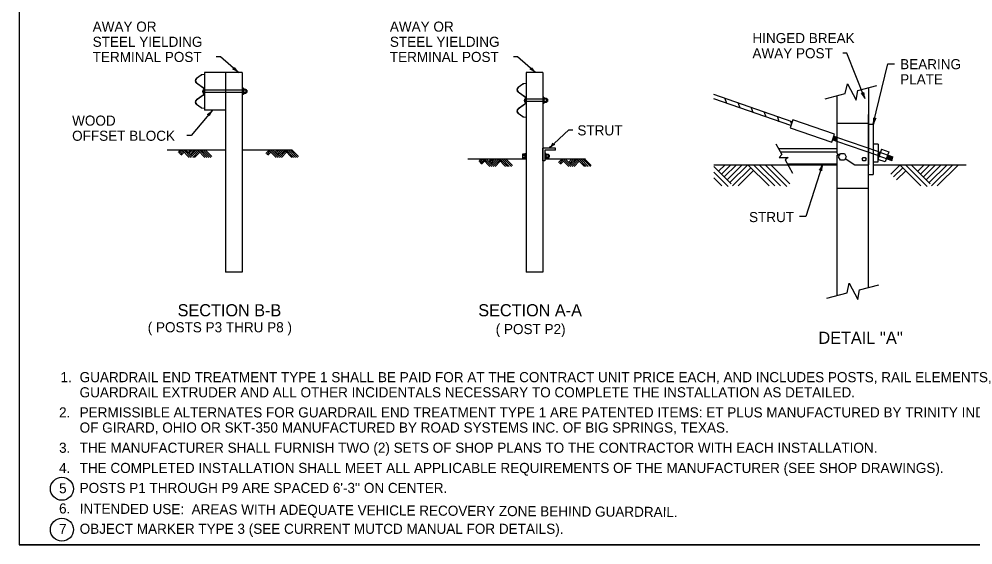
# Model space of a CAD drawing. Extents: x 1007 to 1035.5, y 1000.5 to 1021.5.
# Drawn here: x 1007 to 1025.87, y 1000.5 to 1010.91 of the extents above; entities that cross this region are included whole.
import ezdxf

# ---------------------------------------------------------------- set-up
doc = ezdxf.new("R2010")
doc.units = 0
for name, color, linetype in [('1', 7, 'Continuous'), ('10', 7, 'Continuous'), ('11', 7, 'Continuous'), ('5', 7, 'Continuous'), ('6', 7, 'Continuous'), ('7', 7, 'Continuous'), ('8', 7, 'Continuous')]:
    doc.layers.add(name, color=color, linetype=linetype)

msp = doc.modelspace()

# ---------------------------------------------------------------- linework, layer by layer
at = {"layer": '1'}
for p, q in [((1023.897, 1008.833), (1024.183, 1010.027)), ((1024.183, 1010.027), (1024.314, 1010.027)), ((1017.872, 1008.719), (1017.486, 1008.359)), ((1017.361, 1008.109), (1017.361, 1008.359)), ((1017.611, 1008.321), (1017.611, 1008.359)), ((1022.892, 1008.035), (1022.565, 1007.004)), ((1022.565, 1007.004), (1022.434, 1007.004))]:
    msp.add_line(p, q, dxfattribs=at)
for centre in [(1007.847, 1001.612), (1007.847, 1000.803)]:
    msp.add_circle(centre, 0.227, dxfattribs=at)
for centre, radius, start, end in [((1011.225, 1009.954), 0.0313, 277.9802, 0.0969), ((1011.082, 1009.561), 0.391, 49.2056, 67.8743), ((1011.593, 1010.152), 0.391, 210.5527, 229.1995), ((1011.082, 1009.561), 0.391, 49.1933, 49.2056), ((1017.103, 1009.954), 0.0313, 277.9669, 0.0836), ((1016.96, 1009.561), 0.391, 49.1923, 67.8611), ((1017.471, 1010.152), 0.391, 210.5394, 229.1862), ((1016.96, 1009.561), 0.391, 49.18, 49.1923), ((1023.677, 1009.477), 0.0313, 249.9323, 332.049), ((1023.366, 1009.197), 0.391, 21.1577, 39.8265), ((1024.095, 1009.479), 0.391, 182.5049, 201.1516), ((1023.366, 1009.197), 0.391, 21.1455, 21.1577), ((1010.527, 1009.359), 0.391, 301.0337, 319.6805), ((1010.729, 1008.993), 0.0313, 8.4612, 90.5779), ((1011.124, 1008.854), 0.391, 139.6866, 158.3554), ((1011.124, 1008.854), 0.391, 139.6744, 139.6866), ((1023.517, 1008.924), 0.391, 346.5545, 5.2233), ((1024.278, 1008.742), 0.391, 147.9017, 166.5484), ((1023.517, 1008.924), 0.391, 346.5423, 346.5545), ((1023.932, 1008.978), 0.0313, 215.3291, 297.4458), ((1017.219, 1008.644), 0.391, 313.0039, 331.6727), ((1017.595, 1008.46), 0.0313, 181.7785, 263.8952), ((1017.753, 1008.073), 0.391, 114.3511, 132.9978), ((1017.219, 1008.644), 0.391, 312.9917, 313.0039), ((1022.519, 1008.153), 0.391, 323.7487, 342.3954), ((1022.847, 1007.893), 0.0313, 31.1761, 113.2928), ((1023.264, 1007.917), 0.391, 162.4015, 181.0703), ((1023.264, 1007.917), 0.391, 162.3893, 162.4015)]:
    msp.add_arc(centre, radius, start, end, dxfattribs=at)
at = {"layer": '10'}
for p in [(1007, 1021.5), (1035.5, 1000.5)]:
    msp.add_line(p, (1007, 1000.5), dxfattribs=at)
at = {"layer": '11'}
msp.add_lwpolyline([(1007, 1000.5), (1035.5, 1000.5), (1035.5, 1021.5), (1007, 1021.5)], close=True, dxfattribs=at)
at = {"layer": '5'}
for p, q in [((1023.731, 1009.338), (1023.376, 1010.237)), ((1016.978, 1009.635), (1017.027, 1009.643)), ((1017, 1009.376), (1016.87, 1009.468)), ((1023.803, 1009.556), (1023.803, 1008.027)), ((1017.023, 1009.303), (1017.023, 1009.334)), ((1017.023, 1009.273), (1017.023, 1009.303)), ((1023.178, 1009.395), (1023.178, 1008.254)), ((1016.964, 1008.979), (1016.87, 1009.045)), ((1017.027, 1008.964), (1016.978, 1008.973)), ((1023.179, 1008.85), (1023.803, 1008.85)), ((1023.803, 1008.833), (1023.897, 1008.833)), ((1023.897, 1008.833), (1023.897, 1007.833)), ((1023.097, 1008.54), (1023.097, 1008.519)), ((1023.11, 1008.579), (1023.111, 1008.515)), ((1023.124, 1008.59), (1023.125, 1008.51)), ((1023.143, 1008.584), (1023.143, 1008.504)), ((1023.161, 1008.577), (1023.162, 1008.496)), ((1023.988, 1008.29), (1023.178, 1008.571)), ((1023.984, 1008.211), (1023.178, 1008.491)), ((1024.06, 1008.338), (1023.988, 1008.135)), ((1024.004, 1008.284), (1024.005, 1008.204)), ((1024.024, 1008.277), (1024.024, 1008.237)), ((1023.178, 1008.199), (1023.206, 1008.236)), ((1023.178, 1008.199), (1023.178, 1005.44)), ((1023.178, 1008.199), (1023.178, 1005.44)), ((1023.179, 1008.254), (1023.231, 1008.22)), ((1023.34, 1008.15), (1023.531, 1008.027)), ((1024.168, 1008.186), (1024.169, 1008.147)), ((1024.192, 1008.219), (1024.192, 1008.139)), ((1024.213, 1008.212), (1024.214, 1008.131)), ((1024.237, 1008.202), (1024.238, 1008.122)), ((1024.26, 1008.195), (1024.261, 1008.115)), ((1023.803, 1007.833), (1023.897, 1007.833)), ((1023.798, 1007.557), (1023.178, 1007.557))]:
    msp.add_line(p, q, dxfattribs=at)
for points in [[(1022.944, 1009.335), (1023.342, 1009.437), (1023.384, 1009.632), (1023.557, 1009.307), (1023.592, 1009.501), (1023.968, 1009.599)], [(1021.97, 1008.446), (1022.09, 1008.235), (1022.034, 1008.173), (1022.216, 1008.173), (1022.152, 1008.126), (1022.301, 1007.864)], [(1022.979, 1005.389), (1023.378, 1005.491), (1023.419, 1005.687), (1023.592, 1005.362), (1023.627, 1005.555), (1024.003, 1005.653)]]:
    msp.add_lwpolyline(points, dxfattribs=at)
msp.add_lwpolyline([(1023.074, 1008.474), (1023.129, 1008.633), (1022.305, 1008.919), (1022.25, 1008.759)], close=True, dxfattribs=at)
for centre, radius, start, end in [((1016.984, 1009.601), 0.0336, 100, 125), ((1017.028, 1009.303), 0.0399, 98.8379, 261.0932), ((1016.97, 1009.334), 0.0521, 0, 55), ((1016.97, 1009.273), 0.0521, 305, 0), ((1016.984, 1009.006), 0.0336, 235, 260)]:
    msp.add_arc(centre, radius, start, end, dxfattribs=at)
at = {"layer": '6'}
for p, q in [((1010.983, 1010.163), (1010.899, 1010.163)), ((1011.338, 1009.857), (1010.983, 1010.163)), ((1016.861, 1010.163), (1016.777, 1010.163)), ((1017.216, 1009.857), (1016.861, 1010.163)), ((1023.376, 1010.237), (1023.292, 1010.237)), ((1010.826, 1009.107), (1010.402, 1008.607)), ((1017.872, 1008.719), (1017.955, 1008.719)), ((1010.402, 1008.607), (1010.319, 1008.607))]:
    msp.add_line(p, q, dxfattribs=at)
at = {"layer": '7'}
for p, q in [((1010.508, 1009.741), (1010.602, 1009.807)), ((1010.605, 1009.802), (1010.511, 1009.736)), ((1010.615, 1009.813), (1010.665, 1009.821)), ((1010.666, 1009.815), (1010.617, 1009.807)), ((1010.665, 1009.821), (1010.666, 1009.815)), ((1010.666, 1009.857), (1010.666, 1009.107)), ((1011.083, 1009.857), (1010.666, 1009.857)), ((1011.083, 1009.857), (1011.083, 1005.899)), ((1011.416, 1009.857), (1011.083, 1009.857)), ((1011.416, 1009.857), (1011.416, 1005.899)), ((1017.028, 1009.857), (1017.028, 1008.262)), ((1017.028, 1009.857), (1017.028, 1005.899)), ((1017.361, 1009.857), (1017.028, 1009.857)), ((1017.361, 1009.857), (1017.361, 1005.899)), ((1010.638, 1009.554), (1010.508, 1009.646)), ((1010.511, 1009.65), (1010.641, 1009.559)), ((1016.87, 1009.563), (1016.964, 1009.629)), ((1016.967, 1009.624), (1016.873, 1009.558)), ((1017.028, 1009.637), (1016.979, 1009.629)), ((1017.027, 1009.643), (1017.028, 1009.637)), ((1010.508, 1009.317), (1010.638, 1009.409)), ((1010.641, 1009.404), (1010.511, 1009.313)), ((1010.66, 1009.481), (1010.66, 1009.512)), ((1010.66, 1009.451), (1010.66, 1009.481)), ((1011.436, 1009.544), (1011.416, 1009.544)), ((1011.436, 1009.419), (1011.416, 1009.419)), ((1011.436, 1009.544), (1011.436, 1009.419)), ((1011.436, 1009.523), (1011.486, 1009.523)), ((1011.504, 1009.503), (1011.436, 1009.503)), ((1011.504, 1009.46), (1011.436, 1009.46)), ((1011.486, 1009.44), (1011.436, 1009.44)), ((1011.486, 1009.523), (1011.486, 1009.44)), ((1011.504, 1009.503), (1011.504, 1009.46)), ((1016.873, 1009.472), (1017.003, 1009.381)), ((1022.291, 1008.879), (1020.74, 1009.417)), ((1010.602, 1009.157), (1010.508, 1009.223)), ((1010.511, 1009.227), (1010.605, 1009.161)), ((1016.87, 1009.139), (1017, 1009.231)), ((1017.003, 1009.226), (1016.873, 1009.135)), ((1017.382, 1009.366), (1017.361, 1009.366)), ((1017.382, 1009.241), (1017.361, 1009.241)), ((1017.382, 1009.366), (1017.382, 1009.241)), ((1017.382, 1009.345), (1017.432, 1009.345)), ((1017.45, 1009.325), (1017.382, 1009.325)), ((1017.45, 1009.282), (1017.382, 1009.282)), ((1017.432, 1009.262), (1017.382, 1009.262)), ((1017.432, 1009.345), (1017.432, 1009.262)), ((1017.45, 1009.325), (1017.45, 1009.282)), ((1022.266, 1008.807), (1020.74, 1009.337)), ((1020.962, 1009.339), (1020.994, 1009.247)), ((1021.222, 1009.249), (1021.254, 1009.159)), ((1010.665, 1009.142), (1010.615, 1009.151)), ((1010.617, 1009.157), (1010.666, 1009.148)), ((1010.666, 1009.148), (1010.665, 1009.142)), ((1011.083, 1009.107), (1010.666, 1009.107)), ((1016.873, 1009.049), (1016.967, 1008.983)), ((1021.479, 1009.158), (1021.514, 1009.069)), ((1021.739, 1009.071), (1021.771, 1008.978)), ((1023.803, 1005.601), (1023.803, 1009.027)), ((1016.979, 1008.979), (1017.028, 1008.97)), ((1017.028, 1008.97), (1017.027, 1008.964)), ((1021.999, 1008.98), (1022.031, 1008.888)), ((1022.256, 1008.889), (1022.276, 1008.834)), ((1023.178, 1008.491), (1023.09, 1008.521)), ((1023.178, 1008.571), (1023.115, 1008.593)), ((1011.083, 1008.315), (1009.932, 1008.315)), ((1010.189, 1008.315), (1010.147, 1008.273)), ((1010.227, 1008.315), (1010.165, 1008.253)), ((1010.245, 1008.295), (1010.184, 1008.235)), ((1010.263, 1008.276), (1010.203, 1008.216)), ((1010.225, 1008.315), (1010.365, 1008.175)), ((1010.263, 1008.315), (1010.407, 1008.171)), ((1010.3, 1008.315), (1010.425, 1008.19)), ((1010.385, 1008.315), (1010.343, 1008.273)), ((1010.423, 1008.315), (1010.361, 1008.253)), ((1010.461, 1008.315), (1010.381, 1008.235)), ((1010.499, 1008.315), (1010.399, 1008.216)), ((1010.536, 1008.315), (1010.418, 1008.197)), ((1010.555, 1008.296), (1010.434, 1008.175)), ((1010.574, 1008.277), (1010.472, 1008.175)), ((1010.536, 1008.315), (1010.676, 1008.175)), ((1010.574, 1008.315), (1010.713, 1008.175)), ((1010.611, 1008.315), (1010.751, 1008.175)), ((1010.649, 1008.315), (1010.793, 1008.171)), ((1010.687, 1008.315), (1010.812, 1008.19)), ((1012.405, 1008.315), (1011.416, 1008.315)), ((1011.945, 1008.315), (1011.883, 1008.253)), ((1011.963, 1008.295), (1011.902, 1008.235)), ((1011.981, 1008.276), (1011.921, 1008.216)), ((1011.943, 1008.315), (1012.083, 1008.175)), ((1011.981, 1008.315), (1012.124, 1008.171)), ((1012.018, 1008.315), (1012.143, 1008.19)), ((1012.103, 1008.315), (1012.061, 1008.273)), ((1012.141, 1008.315), (1012.079, 1008.253)), ((1012.179, 1008.315), (1012.098, 1008.235)), ((1012.216, 1008.315), (1012.117, 1008.216)), ((1012.254, 1008.315), (1012.136, 1008.197)), ((1012.273, 1008.296), (1012.152, 1008.175)), ((1012.291, 1008.277), (1012.189, 1008.175)), ((1012.254, 1008.315), (1012.394, 1008.175)), ((1012.291, 1008.315), (1012.431, 1008.175)), ((1012.329, 1008.315), (1012.469, 1008.175)), ((1012.367, 1008.315), (1012.51, 1008.171)), ((1012.405, 1008.315), (1012.53, 1008.19)), ((1017.611, 1008.359), (1017.361, 1008.359)), ((1017.399, 1008.321), (1017.399, 1008.109)), ((1017.611, 1008.321), (1017.399, 1008.321)), ((1022.026, 1008.348), (1023.178, 1008.348)), ((1022.061, 1008.285), (1023.178, 1008.285)), ((1023.99, 1008.438), (1023.903, 1008.439)), ((1023.99, 1008.438), (1023.987, 1008.081)), ((1023.989, 1008.29), (1024.286, 1008.185)), ((1024.06, 1008.338), (1024.204, 1008.287)), ((1024.204, 1008.287), (1024.132, 1008.084)), ((1017.028, 1008.137), (1015.877, 1008.137)), ((1016.135, 1008.137), (1016.092, 1008.095)), ((1016.173, 1008.137), (1016.111, 1008.075)), ((1016.191, 1008.117), (1016.13, 1008.057)), ((1016.209, 1008.098), (1016.149, 1008.038)), ((1016.171, 1008.137), (1016.31, 1007.997)), ((1016.208, 1008.137), (1016.352, 1007.993)), ((1016.246, 1008.137), (1016.371, 1008.012)), ((1016.331, 1008.137), (1016.289, 1008.095)), ((1016.369, 1008.137), (1016.307, 1008.075)), ((1016.407, 1008.137), (1016.326, 1008.057)), ((1016.444, 1008.137), (1016.345, 1008.038)), ((1016.482, 1008.137), (1016.364, 1008.019)), ((1016.501, 1008.118), (1016.38, 1007.997)), ((1016.519, 1008.099), (1016.417, 1007.997)), ((1016.482, 1008.137), (1016.621, 1007.997)), ((1016.519, 1008.137), (1016.659, 1007.997)), ((1016.557, 1008.137), (1016.697, 1007.997)), ((1016.595, 1008.137), (1016.739, 1007.993)), ((1016.633, 1008.137), (1016.757, 1008.012)), ((1017.007, 1008.24), (1016.957, 1008.24)), ((1016.957, 1008.24), (1016.957, 1008.157)), ((1016.957, 1008.22), (1017.007, 1008.22)), ((1016.957, 1008.177), (1017.007, 1008.177)), ((1017.007, 1008.157), (1016.957, 1008.157)), ((1017.007, 1008.254), (1017.028, 1008.254)), ((1017.007, 1008.254), (1017.007, 1008.143)), ((1017.007, 1008.143), (1017.028, 1008.143)), ((1017.399, 1008.109), (1017.361, 1008.109)), ((1017.42, 1008.254), (1017.399, 1008.254)), ((1017.42, 1008.143), (1017.399, 1008.143)), ((1018.207, 1008.137), (1017.399, 1008.137)), ((1017.42, 1008.254), (1017.42, 1008.143)), ((1017.42, 1008.24), (1017.47, 1008.24)), ((1017.488, 1008.22), (1017.42, 1008.22)), ((1017.488, 1008.177), (1017.42, 1008.177)), ((1017.47, 1008.157), (1017.42, 1008.157)), ((1017.47, 1008.24), (1017.47, 1008.157)), ((1017.488, 1008.22), (1017.488, 1008.177)), ((1017.733, 1008.137), (1017.672, 1008.075)), ((1017.751, 1008.117), (1017.69, 1008.057)), ((1017.77, 1008.098), (1017.71, 1008.038)), ((1017.731, 1008.137), (1017.871, 1007.997)), ((1017.769, 1008.137), (1017.913, 1007.993)), ((1017.806, 1008.137), (1017.932, 1008.012)), ((1017.929, 1008.137), (1017.868, 1008.075)), ((1017.967, 1008.137), (1017.887, 1008.057)), ((1018.004, 1008.137), (1017.906, 1008.038)), ((1018.042, 1008.137), (1017.924, 1008.019)), ((1018.061, 1008.118), (1017.94, 1007.997)), ((1018.08, 1008.099), (1017.978, 1007.997)), ((1018.042, 1008.137), (1018.182, 1007.997)), ((1018.08, 1008.137), (1018.22, 1007.997)), ((1018.118, 1008.137), (1018.258, 1007.997)), ((1018.156, 1008.137), (1018.3, 1007.993)), ((1018.193, 1008.137), (1018.318, 1008.012)), ((1023.987, 1008.081), (1023.9, 1008.082)), ((1023.988, 1008.211), (1024.261, 1008.115)), ((1024.132, 1008.084), (1023.988, 1008.135)), ((1024.261, 1008.115), (1024.286, 1008.185)), ((1020.74, 1008.027), (1023.178, 1008.027)), ((1020.74, 1007.995), (1021.084, 1007.653)), ((1020.964, 1008.027), (1020.836, 1007.901)), ((1021.076, 1008.027), (1020.892, 1007.843)), ((1021.19, 1008.027), (1020.95, 1007.787)), ((1021.302, 1008.027), (1021.006, 1007.731)), ((1021.416, 1008.027), (1021.062, 1007.675)), ((1021.472, 1007.971), (1021.11, 1007.609)), ((1021.53, 1007.915), (1021.222, 1007.609)), ((1021.416, 1008.027), (1021.836, 1007.609)), ((1021.53, 1008.027), (1021.948, 1007.609)), ((1021.642, 1008.027), (1022.062, 1007.609)), ((1021.756, 1008.027), (1022.186, 1007.597)), ((1021.868, 1008.027), (1022.244, 1007.653)), ((1022.199, 1008.044), (1023.178, 1008.044)), ((1023.531, 1008.027), (1023.803, 1008.027)), ((1023.897, 1008.027), (1025.734, 1008.027)), ((1024.427, 1008.027), (1024.243, 1007.843)), ((1024.479, 1007.969), (1024.299, 1007.787)), ((1024.537, 1007.911), (1024.355, 1007.731)), ((1024.421, 1008.027), (1024.839, 1007.609)), ((1024.533, 1008.027), (1024.965, 1007.597)), ((1024.647, 1008.027), (1025.021, 1007.653)), ((1024.901, 1008.027), (1024.775, 1007.901)), ((1025.015, 1008.027), (1024.831, 1007.843)), ((1025.127, 1008.027), (1024.887, 1007.787)), ((1025.241, 1008.027), (1024.943, 1007.731)), ((1025.355, 1008.027), (1025.001, 1007.675)), ((1025.467, 1008.027), (1025.047, 1007.609)), ((1025.579, 1008.027), (1025.161, 1007.609)), ((1020.74, 1007.882), (1021.026, 1007.597)), ((1020.74, 1007.77), (1020.902, 1007.609)), ((1011.416, 1005.899), (1011.083, 1005.899)), ((1017.361, 1005.899), (1017.028, 1005.899))]:
    msp.add_line(p, q, dxfattribs=at)
for points in [[(1010.666, 1009.512), (1010.666, 1009.481), (1010.666, 1009.451)], [(1017.028, 1009.334), (1017.028, 1009.303), (1017.028, 1009.273)]]:
    msp.add_lwpolyline(points, dxfattribs=at)
for points in [[(1023.211, 1008.186), (1023.25, 1008.252), (1023.325, 1008.252), (1023.361, 1008.186), (1023.325, 1008.123), (1023.25, 1008.123)], [(1023.679, 1008.14), (1023.699, 1008.173), (1023.736, 1008.173), (1023.754, 1008.14), (1023.736, 1008.109), (1023.699, 1008.109)]]:
    msp.add_lwpolyline(points, close=True, dxfattribs=at)
for centre, radius, start, end in [((1010.621, 1009.779), 0.0336, 100, 125), ((1010.621, 1009.779), 0.0278, 99.9999, 124.9999), ((1010.541, 1009.693), 0.0579, 125, 235), ((1010.541, 1009.693), 0.0521, 125, 235), ((1016.984, 1009.601), 0.0278, 99.9986, 124.9987), ((1010.665, 1009.481), 0.0399, 98.8379, 261.0932), ((1010.608, 1009.512), 0.0521, 0, 55), ((1010.608, 1009.451), 0.0521, 305, 0), ((1010.608, 1009.512), 0.0579, 0.0003, 55.0002), ((1010.608, 1009.451), 0.0579, 304.9998, 359.9997), ((1016.903, 1009.515), 0.0579, 125, 235), ((1016.903, 1009.515), 0.0521, 125, 235), ((1010.541, 1009.27), 0.0579, 125, 235), ((1010.541, 1009.27), 0.0521, 125, 235), ((1016.97, 1009.334), 0.0579, 359.9997, 54.9996), ((1016.97, 1009.273), 0.0579, 305.0004, 0.0003), ((1010.621, 1009.184), 0.0336, 235, 260), ((1010.621, 1009.184), 0.0278, 235.0001, 260.0001), ((1016.903, 1009.092), 0.0579, 125, 235), ((1016.903, 1009.092), 0.0521, 125, 235), ((1016.984, 1009.006), 0.0278, 235.0013, 260.0014)]:
    msp.add_arc(centre, radius, start, end, dxfattribs=at)
at = {"layer": '8'}
for p, q in [((1011.416, 1009.503), (1010.666, 1009.503)), ((1011.416, 1009.46), (1010.666, 1009.46)), ((1017.361, 1009.325), (1017.028, 1009.325)), ((1017.361, 1009.282), (1017.028, 1009.282)), ((1017.361, 1008.262), (1017.361, 1008.125))]:
    msp.add_line(p, q, dxfattribs=at)

# ---------------------------------------------------------------- texts
at = {"layer": '1'}
for s, p in [('1.', (1007.819, 1003.723)), ('GUARDRAIL END TREATMENT TYPE 1 SHALL BE PAID FOR AT THE CONTRACT UNIT PRICE EACH, AND INCLUDES POSTS, RAIL ELEMENTS,', (1008.198, 1003.723)), ('GUARDRAIL EXTRUDER AND ALL OTHER INCIDENTALS NECESSARY TO COMPLETE THE INSTALLATION AS DETAILED. ', (1008.198, 1003.423)), ('2.', (1007.791, 1003.025)), ('PERMISSIBLE ALTERNATES FOR GUARDRAIL END TREATMENT TYPE 1 ARE PATENTED ITEMS: ET PLUS MANUFACTURED BY TRINITY INDUSTRIES', (1008.198, 1003.025)), ('OF GIRARD, OHIO OR SKT-350 MANUFACTURED BY ROAD SYSTEMS INC. OF BIG SPRINGS, TEXAS.', (1008.198, 1002.725)), ('3.', (1007.791, 1002.325)), ('THE MANUFACTURER SHALL FURNISH TWO (2) SETS OF SHOP PLANS TO THE CONTRACTOR WITH EACH INSTALLATION.', (1008.198, 1002.325)), ('4.', (1007.791, 1001.925)), ('THE COMPLETED INSTALLATION SHALL MEET ALL APPLICABLE REQUIREMENTS OF THE MANUFACTURER (SEE SHOP DRAWINGS).', (1008.198, 1001.925)), ('5', (1007.791, 1001.523)), ("POSTS P1 THROUGH P9 ARE SPACED 6'-3'' ON CENTER.", (1008.198, 1001.529)), ('6.', (1007.791, 1001.123)), ('7', (1007.791, 1000.715)), ('OBJECT MARKER TYPE 3 (SEE CURRENT MUTCD MANUAL FOR DETAILS).', (1008.199, 1000.72))]:
    msp.add_text(s, height=0.2, dxfattribs=at).set_placement(p)
msp.add_text('INTENDED USE:  AREAS WITH ADEQUATE VEHICLE RECOVERY ZONE BEHIND GUARDRAIL.', height=0.2, rotation=359.6686, dxfattribs=at).set_placement((1008.198, 1001.12))
at = {"layer": '6'}
for s, p in [('AWAY OR', (1008.456, 1010.664)), ('AWAY OR', (1014.334, 1010.664)), ('STEEL YIELDING', (1008.456, 1010.364)), ('STEEL YIELDING', (1014.334, 1010.364)), ('HINGED BREAK', (1021.506, 1010.437)), ('TERMINAL POST', (1008.456, 1010.064)), ('TERMINAL POST', (1014.334, 1010.064)), ('AWAY POST', (1021.506, 1010.137)), ('BEARING ', (1024.428, 1009.921)), ('PLATE', (1024.428, 1009.621)), ('WOOD', (1008.049, 1008.803)), ('OFFSET BLOCK', (1008.049, 1008.503)), ('STRUT', (1018.044, 1008.61)), ('STRUT', (1021.439, 1006.893))]:
    msp.add_text(s, height=0.2, dxfattribs=at).set_placement(p)
at = {"layer": '7'}
for s, height, p in [('SECTION B-B', 0.24, (1010.136, 1005.028)), ('SECTION A-A', 0.24, (1016.083, 1005.028)), ('( POSTS P3 THRU P8 )', 0.2, (1009.545, 1004.711)), ('( POST P2)', 0.2, (1016.428, 1004.675)), ("DETAIL ''A''", 0.24, (1022.812, 1004.482))]:
    msp.add_text(s, height=height, dxfattribs=at).set_placement(p)

doc.saveas('drawing.dxf')
